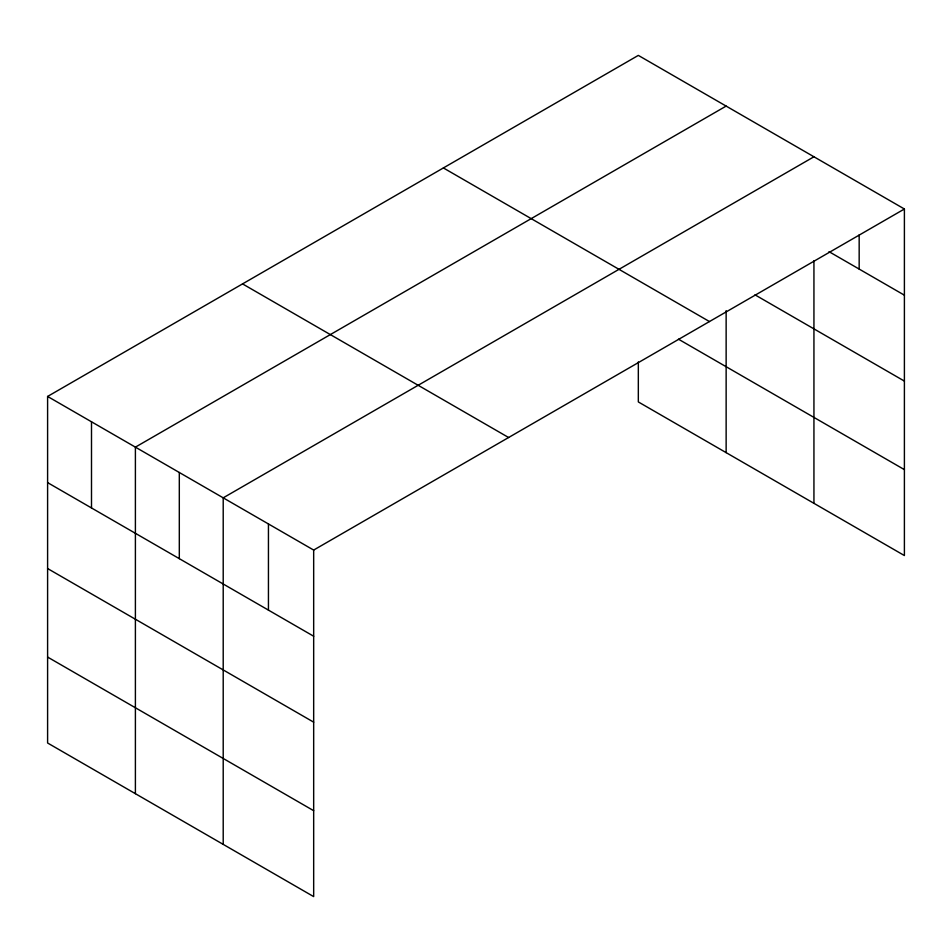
<?xml version="1.0" encoding="UTF-8"?>
<svg xmlns="http://www.w3.org/2000/svg" width="952" height="952" viewBox="0 0 952 952"><rect width="100%" height="100%" fill="white"/><g stroke="black" fill="none" stroke-linecap="round" stroke-linejoin="round"><path stroke-width="1.43" d="M47.6 396.448L313.672 550.066L313.672 896.606L47.6 743L47.6 396.448L638.328 55.394L904.4 209L904.4 555.552L638.328 401.934L638.328 361.938M726.138 106.088L135.398 447.142L135.398 793.682M813.936 156.782L223.208 497.837L223.208 844.376M313.672 550.066L904.4 209M829.013 251.661L904.4 295.18M754.984 294.834L904.4 381.097M443.394 167.945L709.454 321.55M678.467 339.186L904.4 469.633M242.546 283.898L508.606 437.515M47.6 482.616L313.672 636.233M47.6 568.546L313.672 722.163M47.6 657.07L313.672 810.688M859.168 234.894L859.168 269.071M813.936 260.729L813.936 503.322M726.138 310.638L726.138 452.628M268.44 523.945L268.44 610.125M179.309 472.489L179.309 558.657M91.499 421.795L91.499 507.963"/></g></svg>
